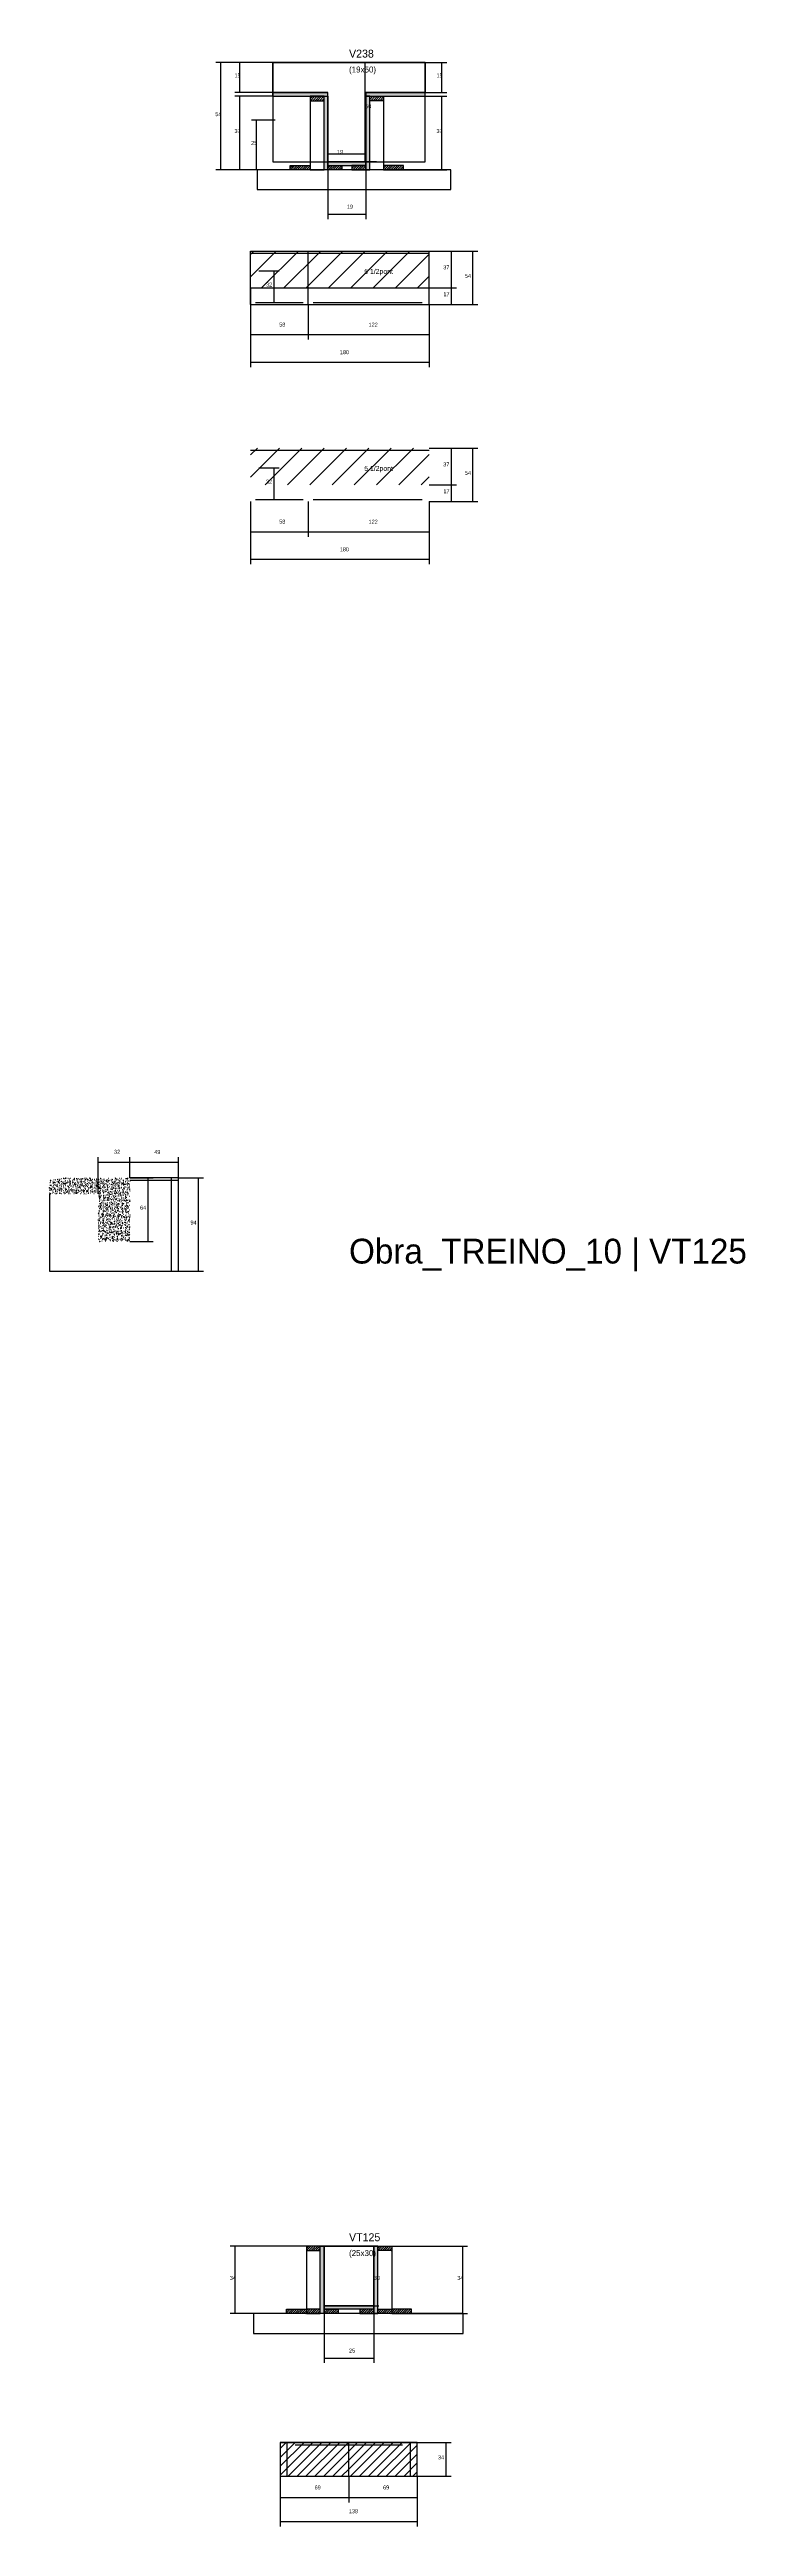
# Model space of a CAD drawing. Header units: metres. Extents: x -2848 to 22762, y -45195 to 1016.
# Drawn here: x 10898 to 11599, y -20082 to -17587 of the extents above; entities that cross this region are included whole.
import ezdxf

# ---------------------------------------------------------------- set-up
doc = ezdxf.new("R2010")
doc.units = ezdxf.units.M
for name, color, linetype in [('CONCRETO', 251, 'Continuous'), ('COTA', 4, 'Continuous'), ('Cota Seção (2x)', 4, 'Continuous'), ('Hachura', 253, 'Continuous'), ('LABEL_ID', 3, 'Continuous'), ('Madeira', 126, 'Continuous'), ('NOMENCLATURA', 7, 'Continuous'), ('Painéis', 200, 'Continuous'), ('REAPROVEITAMENTO', 251, 'Continuous'), ('SARR_2.2x7', 40, 'Continuous'), ('Texto Seção', 7, 'Continuous')]:
    doc.layers.add(name, color=color, linetype=linetype)

msp = doc.modelspace()

# ---------------------------------------------------------------- hatches: boundary and pattern name
at = {"layer": 'COTA'}
h = msp.add_hatch(dxfattribs=at)
h.set_pattern_fill('AR-CONC', scale=0.03)
h.paths.add_polyline_path([(10947.3, -18739.7), (10898.3, -18739.7), (10898.3, -18723.7), (10979.3, -18723.7), (10979.3, -18787.7), (10947.3, -18787.7)])
at = {"layer": 'Hachura'}
h = msp.add_hatch(color=8, dxfattribs=at)
h.dxf.hatch_style = 1
h.paths.add_polyline_path([(11178.8, -17634), (11178.8, -17630), (11178.8, -17630), (11123.2, -17630), (11123.2, -17630), (11123.2, -17634), (11123.2, -17634), (11178.8, -17634)])
h = msp.add_hatch(dxfattribs=at)
h.set_pattern_fill('ANSI31', scale=0.5)
h.paths.add_polyline_path([(11174.8, -17638.4), (11174.8, -17634), (11174.8, -17634), (11160.8, -17634), (11160.8, -17634), (11160.8, -17638.4), (11160.8, -17638.4), (11174.8, -17638.4)])
h = msp.add_hatch(color=8, dxfattribs=at)
h.dxf.hatch_style = 1
h.paths.add_polyline_path([(11174.8, -17634), (11178.8, -17634), (11178.8, -17634), (11178.8, -17708), (11178.8, -17708), (11174.8, -17708), (11174.8, -17708), (11174.8, -17634)])
h = msp.add_hatch(color=8, dxfattribs=at)
h.dxf.hatch_style = 1
h.paths.add_polyline_path([(11276.8, -17634), (11276.8, -17630), (11276.8, -17630), (11216.8, -17630), (11216.8, -17630), (11216.8, -17634), (11216.8, -17634), (11276.8, -17634)])
h = msp.add_hatch(color=8, dxfattribs=at)
h.dxf.hatch_style = 1
h.paths.add_polyline_path([(11220.8, -17634), (11216.8, -17634), (11216.8, -17634), (11216.8, -17708), (11216.8, -17708), (11220.8, -17708), (11220.8, -17708), (11220.8, -17634)])
h = msp.add_hatch(dxfattribs=at)
h.set_pattern_fill('ANSI31', scale=0.5)
h.paths.add_polyline_path([(11220.8, -17638.4), (11220.8, -17634), (11220.8, -17634), (11234.8, -17634), (11234.8, -17634), (11234.8, -17638.4), (11234.8, -17638.4), (11220.8, -17638.4)])
h = msp.add_hatch(dxfattribs=at)
h.set_pattern_fill('ANSI31', scale=0.5)
h.paths.add_polyline_path([(11140.8, -17708), (11140.8, -17703.6), (11140.8, -17703.6), (11160.8, -17703.6), (11160.8, -17703.6), (11160.8, -17708), (11160.8, -17708), (11140.8, -17708)])
h = msp.add_hatch(color=8, dxfattribs=at)
h.dxf.hatch_style = 1
h.paths.add_polyline_path([(11216.8, -17703.6), (11216.8, -17700), (11216.8, -17700), (11178.8, -17700), (11178.8, -17700), (11178.8, -17703.6), (11178.8, -17703.6), (11216.8, -17703.6)])
h = msp.add_hatch(dxfattribs=at)
h.set_pattern_fill('ANSI31', scale=0.5)
h.paths.add_polyline_path([(11178.8, -17708), (11178.8, -17703.6), (11178.8, -17703.6), (11192.8, -17703.6), (11192.8, -17703.6), (11192.8, -17708), (11192.8, -17708), (11178.8, -17708)])
h = msp.add_hatch(dxfattribs=at)
h.set_pattern_fill('ANSI31', scale=0.5)
h.paths.add_polyline_path([(11216.8, -17708), (11216.8, -17703.6), (11216.8, -17703.6), (11202.8, -17703.6), (11202.8, -17703.6), (11202.8, -17708), (11202.8, -17708), (11216.8, -17708)])
h = msp.add_hatch(dxfattribs=at)
h.set_pattern_fill('ANSI31', scale=0.5)
h.paths.add_polyline_path([(11254.8, -17708), (11254.8, -17703.6), (11254.8, -17703.6), (11234.8, -17703.6), (11234.8, -17703.6), (11234.8, -17708), (11234.8, -17708), (11254.8, -17708)])
h = msp.add_hatch(dxfattribs=at)
h.set_pattern_fill('ANSI31', scale=0.5)
h.paths.add_polyline_path([(11171, -19804.4), (11171, -19800), (11171, -19800), (11157, -19800), (11157, -19800), (11157, -19804.4), (11157, -19804.4), (11171, -19804.4)])
h = msp.add_hatch(color=8, dxfattribs=at)
h.dxf.hatch_style = 1
h.paths.add_polyline_path([(11171, -19800), (11175, -19800), (11175, -19800), (11175, -19868), (11175, -19868), (11171, -19868), (11171, -19868), (11171, -19800)])
h = msp.add_hatch(color=8, dxfattribs=at)
h.dxf.hatch_style = 1
h.paths.add_polyline_path([(11229, -19800), (11225, -19800), (11225, -19800), (11225, -19868), (11225, -19868), (11229, -19868), (11229, -19868), (11229, -19800)])
h = msp.add_hatch(dxfattribs=at)
h.set_pattern_fill('ANSI31', scale=0.5)
h.paths.add_polyline_path([(11229, -19804.4), (11229, -19800), (11229, -19800), (11243, -19800), (11243, -19800), (11243, -19804.4), (11243, -19804.4), (11229, -19804.4)])
h = msp.add_hatch(dxfattribs=at)
h.set_pattern_fill('ANSI31', scale=0.5)
h.paths.add_polyline_path([(11137, -19868), (11137, -19863.6), (11137, -19863.6), (11157, -19863.6), (11157, -19863.6), (11157, -19868), (11157, -19868), (11137, -19868)])
h = msp.add_hatch(dxfattribs=at)
h.set_pattern_fill('ANSI31', scale=0.5)
h.paths.add_polyline_path([(11171, -19868), (11171, -19863.6), (11171, -19863.6), (11157, -19863.6), (11157, -19863.6), (11157, -19868), (11157, -19868), (11171, -19868)])
h = msp.add_hatch(color=8, dxfattribs=at)
h.dxf.hatch_style = 1
h.paths.add_polyline_path([(11175, -19863.6), (11175, -19860), (11175, -19860), (11225, -19860), (11225, -19860), (11225, -19863.6), (11225, -19863.6), (11175, -19863.6)])
h = msp.add_hatch(dxfattribs=at)
h.set_pattern_fill('ANSI31', scale=0.5)
h.paths.add_polyline_path([(11175, -19868), (11175, -19863.6), (11175, -19863.6), (11189, -19863.6), (11189, -19863.6), (11189, -19868), (11189, -19868), (11175, -19868)])
h = msp.add_hatch(dxfattribs=at)
h.set_pattern_fill('ANSI31', scale=0.5)
h.paths.add_polyline_path([(11225, -19868), (11225, -19863.6), (11225, -19863.6), (11211, -19863.6), (11211, -19863.6), (11211, -19868), (11211, -19868), (11225, -19868)])
h = msp.add_hatch(dxfattribs=at)
h.set_pattern_fill('ANSI31', scale=0.5)
h.paths.add_polyline_path([(11229, -19868), (11229, -19863.6), (11229, -19863.6), (11243, -19863.6), (11243, -19863.6), (11243, -19868), (11243, -19868), (11229, -19868)])
h = msp.add_hatch(dxfattribs=at)
h.set_pattern_fill('ANSI31', scale=0.5)
h.paths.add_polyline_path([(11263, -19868), (11263, -19863.6), (11263, -19863.6), (11243, -19863.6), (11243, -19863.6), (11243, -19868), (11243, -19868), (11263, -19868)])
h = msp.add_hatch(dxfattribs=at)
h.set_pattern_fill('ANSI31', scale=2)
h.paths.add_polyline_path([(11199.8, -20031.8), (11199.8, -19997.8), (11130.7, -19997.8), (11130.7, -20031.8)])
h = msp.add_hatch(dxfattribs=at)
h.set_pattern_fill('ANSI31', scale=2)
h.paths.add_polyline_path([(11268.8, -20031.8), (11268.8, -19997.8), (11199.8, -19997.8), (11199.8, -20031.8)])
at = {"layer": 'REAPROVEITAMENTO'}
h = msp.add_hatch(dxfattribs=at)
h.set_pattern_fill('ANSI31', scale=5)
h.paths.add_polyline_path([(11100.7, -17826.9), (11280.7, -17826.9), (11280.7, -17826.9), (11280.7, -17789.9), (11280.7, -17789.9), (11100.7, -17789.9), (11100.7, -17789.9), (11100.7, -17826.9)])
h = msp.add_hatch(dxfattribs=at)
h.set_pattern_fill('ANSI31', scale=5)
h.paths.add_polyline_path([(11100.7, -18025.4), (11280.7, -18025.4), (11280.7, -18025.4), (11280.7, -17988.4), (11280.7, -17988.4), (11100.7, -17988.4), (11100.7, -17988.4), (11100.7, -18025.4)])

# ---------------------------------------------------------------- linework, layer by layer
at = {"layer": 'CONCRETO'}
for points in [[(11123.2, -17630), (11123.2, -17600), (11276.8, -17600), (11276.8, -17630), (11216.8, -17630), (11216.8, -17700), (11178.8, -17700), (11178.8, -17630)], [(11123.2, -17700), (11276.8, -17700), (11276.8, -17600), (11123.2, -17600)], [(11175, -19800), (11175, -19800), (11175, -19800), (11175, -19800), (11225, -19800), (11225, -19800), (11225, -19800), (11225, -19860), (11175, -19860), (11175, -19800)], [(11175, -19860), (11225, -19860), (11225, -19800), (11175, -19800)]]:
    msp.add_lwpolyline(points, close=True, dxfattribs=at)
at = {"layer": 'COTA'}
for p, q in [((11123.2, -17600), (11065.8, -17600)), ((11070.8, -17708), (11070.8, -17600)), ((11123.2, -17600), (11085.1, -17600)), ((11090.1, -17630), (11090.1, -17600)), ((11276.8, -17600), (11298.6, -17600)), ((11293.6, -17630), (11293.6, -17600)), ((11123.2, -17630), (11085.1, -17630)), ((11123.2, -17634), (11085.1, -17634)), ((11090.1, -17708), (11090.1, -17634)), ((11276.8, -17630), (11298.6, -17630)), ((11276.8, -17634), (11298.6, -17634)), ((11293.6, -17708), (11293.6, -17634)), ((11125.5, -17658), (11101.9, -17658)), ((11106.9, -17708), (11106.9, -17658)), ((11145.2, -17708), (11065.8, -17708)), ((11145.2, -17708), (11085.1, -17708)), ((11125.5, -17708), (11101.9, -17708)), ((11178.8, -17708), (11178.8, -17757.7)), ((11216.8, -17708), (11216.8, -17757.7)), ((11250.4, -17708), (11298.6, -17708)), ((11178.8, -17752.7), (11216.8, -17752.7)), ((11280.7, -17789.9), (11329.8, -17789.9)), ((11280.7, -17789.9), (11308.2, -17789.9)), ((11303.2, -17826.9), (11303.2, -17789.9)), ((11324.8, -17843.9), (11324.8, -17789.9)), ((11100.7, -17826.9), (11100.7, -17907)), ((11280.7, -17826.9), (11308.2, -17826.9)), ((11100.7, -17843.9), (11100.7, -17879.1)), ((11158.7, -17843.9), (11158.7, -17879.1)), ((11158.7, -17843.9), (11158.7, -17879.1)), ((11280.7, -17843.9), (11280.7, -17879.1)), ((11280.7, -17843.9), (11280.7, -17907)), ((11280.7, -17843.9), (11329.8, -17843.9)), ((11100.7, -17874.1), (11158.7, -17874.1)), ((11158.7, -17874.1), (11280.7, -17874.1)), ((11100.7, -17902), (11280.7, -17902)), ((11280.7, -17988.4), (11329.8, -17988.4)), ((11280.7, -17988.4), (11308.2, -17988.4)), ((11303.2, -18025.4), (11303.2, -17988.4)), ((11324.8, -18042.4), (11324.8, -17988.4)), ((11100.7, -18042.4), (11100.7, -18077.7)), ((11100.7, -18042.4), (11100.7, -18105.5)), ((11158.7, -18042.4), (11158.7, -18077.7)), ((11158.7, -18042.4), (11158.7, -18077.7)), ((11280.7, -18025.4), (11308.2, -18025.4)), ((11280.7, -18042.4), (11280.7, -18077.7)), ((11280.7, -18042.4), (11280.7, -18105.5)), ((11280.7, -18042.4), (11329.8, -18042.4)), ((11100.7, -18072.7), (11158.7, -18072.7)), ((11158.7, -18072.7), (11280.7, -18072.7)), ((11100.7, -18100.5), (11280.7, -18100.5)), ((10947.3, -18739.7), (10947.3, -18702.7)), ((10947.3, -18707.7), (10979.3, -18707.7)), ((10979.3, -18723.7), (10979.3, -18702.7)), ((10979.3, -18723.7), (10979.3, -18702.7)), ((10979.3, -18707.7), (11028.3, -18707.7)), ((11028.3, -18723.7), (11028.3, -18702.7)), ((10979.3, -18723.7), (11002.6, -18723.7)), ((10997.6, -18787.7), (10997.6, -18723.7)), ((11028.3, -18723.7), (11053.4, -18723.7)), ((11048.4, -18817.7), (11048.4, -18723.7)), ((10979.3, -18787.7), (11002.6, -18787.7)), ((11028.3, -18817.7), (11053.4, -18817.7)), ((11175, -19800), (11080.4, -19800)), ((11085.4, -19868), (11085.4, -19800)), ((11243, -19800), (11319.5, -19800)), ((11314.5, -19868), (11314.5, -19800)), ((11175, -19863.6), (11175, -19917.7)), ((11225, -19863.6), (11225, -19917.7)), ((11137, -19868), (11080.4, -19868)), ((11263, -19868), (11319.5, -19868)), ((11175, -19912.7), (11225, -19912.7)), ((11268.8, -19997.8), (11302.8, -19997.8)), ((11297.8, -20031.8), (11297.8, -19997.8)), ((11130.7, -20031.8), (11130.7, -20082.4)), ((11130.7, -20031.8), (11130.7, -20058.2)), ((11199.8, -20031.8), (11199.8, -20058.2)), ((11199.8, -20031.8), (11199.8, -20058.2)), ((11268.8, -20031.8), (11302.8, -20031.8)), ((11268.8, -20031.8), (11268.8, -20082.4)), ((11268.8, -20031.8), (11268.8, -20058.2)), ((11130.7, -20053.2), (11199.8, -20053.2)), ((11199.8, -20053.2), (11268.8, -20053.2)), ((11130.7, -20077.4), (11268.8, -20077.4))]:
    msp.add_line(p, q, dxfattribs=at)
at = {"layer": 'Cota Seção (2x)'}
for p, q in [((11227.8, -17600), (11211.3, -17600)), ((11216.3, -17700), (11216.3, -17600)), ((11178.8, -17708), (11178.8, -17687)), ((11178.8, -17692), (11216.8, -17692)), ((11216.8, -17708), (11216.8, -17687)), ((11227.8, -17700), (11211.3, -17700)), ((11109.2, -17809.7), (11129.7, -17809.7)), ((11124.7, -17841.7), (11124.7, -17809.7)), ((11109.2, -17841.7), (11129.7, -17841.7)), ((11280.7, -17826.9), (11308.2, -17826.9)), ((11303.2, -17843.9), (11303.2, -17826.9)), ((11280.7, -17843.9), (11308.2, -17843.9)), ((11109.2, -18008.2), (11129.7, -18008.2)), ((11124.7, -18040.2), (11124.7, -18008.2)), ((11109.2, -18040.2), (11129.7, -18040.2)), ((11280.7, -18025.4), (11308.2, -18025.4)), ((11280.7, -18042.4), (11308.2, -18042.4)), ((11303.2, -18042.4), (11303.2, -18025.4)), ((11225, -19860), (11225, -19800)), ((11225, -19800), (11230, -19800)), ((11225, -19860), (11230, -19860))]:
    msp.add_line(p, q, dxfattribs=at)
at = {"layer": 'Madeira'}
for points in [[(11174.8, -17638.4), (11174.8, -17634), (11160.8, -17634), (11160.8, -17638.4)], [(11174.8, -17634), (11160.8, -17634), (11160.8, -17708), (11174.8, -17708)], [(11220.8, -17638.4), (11220.8, -17634), (11234.8, -17634), (11234.8, -17638.4)], [(11220.8, -17634), (11234.8, -17634), (11234.8, -17708), (11220.8, -17708)], [(11107.3, -17728), (11302.5, -17728), (11302.5, -17708), (11107.3, -17708)], [(11140.8, -17708), (11140.8, -17703.6), (11160.8, -17703.6), (11160.8, -17708)], [(11178.8, -17708), (11178.8, -17703.6), (11192.8, -17703.6), (11192.8, -17708)], [(11216.8, -17708), (11216.8, -17703.6), (11202.8, -17703.6), (11202.8, -17708)], [(11254.8, -17708), (11254.8, -17703.6), (11234.8, -17703.6), (11234.8, -17708)], [(11171, -19804.4), (11171, -19800), (11157, -19800), (11157, -19804.4)], [(11171, -19800), (11157, -19800), (11157, -19868), (11171, -19868)], [(11229, -19804.4), (11229, -19800), (11243, -19800), (11243, -19804.4)], [(11229, -19800), (11243, -19800), (11243, -19868), (11229, -19868)], [(11137, -19868), (11137, -19863.6), (11157, -19863.6), (11157, -19868)], [(11171, -19868), (11171, -19863.6), (11157, -19863.6), (11157, -19868)], [(11175, -19868), (11175, -19863.6), (11189, -19863.6), (11189, -19868)], [(11225, -19868), (11225, -19863.6), (11211, -19863.6), (11211, -19868)], [(11229, -19868), (11229, -19863.6), (11243, -19863.6), (11243, -19868)], [(11263, -19868), (11263, -19863.6), (11243, -19863.6), (11243, -19868)], [(11103.6, -19888), (11315.1, -19888), (11315.1, -19868), (11103.6, -19868)]]:
    msp.add_lwpolyline(points, close=True, dxfattribs=at)
at = {"layer": 'Painéis'}
for p, q in [((11123.2, -17630), (11178.8, -17630)), ((11123.2, -17634), (11123.2, -17630)), ((11178.8, -17634), (11178.8, -17630)), ((11178.8, -17708), (11178.8, -17634)), ((11216.8, -17630), (11276.8, -17630)), ((11216.8, -17634), (11216.8, -17630)), ((11216.8, -17708), (11216.8, -17634)), ((11276.8, -17634), (11276.8, -17630)), ((11178.8, -17700), (11216.8, -17700)), ((11178.8, -17703.6), (11178.8, -17700)), ((11216.8, -17703.6), (11216.8, -17700)), ((11100.7, -17789.9), (11280.7, -17789.9)), ((11100.7, -17826.9), (11100.7, -17789.9)), ((11158.7, -17826.9), (11158.7, -17789.9)), ((11280.7, -17826.9), (11280.7, -17789.9)), ((11100.7, -17826.9), (11280.7, -17826.9)), ((11100.7, -17843.9), (11100.7, -17826.9)), ((11158.7, -17843.9), (11158.7, -17826.9)), ((11280.7, -17843.9), (11280.7, -17826.9)), ((11100.7, -17843.9), (11280.7, -17843.9)), ((11175, -19868), (11175, -19800)), ((11225, -19868), (11225, -19800)), ((11175, -19860), (11225, -19860)), ((11175, -19863.6), (11175, -19860)), ((11225, -19863.6), (11225, -19860)), ((11130.7, -19997.8), (11268.8, -19997.8)), ((11199.8, -20031.8), (11199.8, -19997.8)), ((11268.8, -20031.8), (11268.8, -19997.8)), ((11130.7, -20031.8), (11268.8, -20031.8))]:
    msp.add_line(p, q, dxfattribs=at)
for points in [[(11178.8, -17634), (11178.8, -17630), (11123.2, -17630), (11123.2, -17634)], [(11174.8, -17634), (11178.8, -17634), (11178.8, -17708), (11174.8, -17708)], [(11276.8, -17634), (11276.8, -17630), (11216.8, -17630), (11216.8, -17634)], [(11220.8, -17634), (11216.8, -17634), (11216.8, -17708), (11220.8, -17708)], [(11216.8, -17703.6), (11216.8, -17700), (11178.8, -17700), (11178.8, -17703.6)], [(11171, -19800), (11175, -19800), (11175, -19868), (11171, -19868)], [(11229, -19800), (11225, -19800), (11225, -19868), (11229, -19868)], [(11175, -19863.6), (11175, -19860), (11225, -19860), (11225, -19863.6)], [(11130.7, -20031.8), (11268.8, -20031.8), (11268.8, -19997.8), (11130.7, -19997.8)]]:
    msp.add_lwpolyline(points, close=True, dxfattribs=at)
msp.add_lwpolyline([(10898.3, -18739.7), (10898.3, -18817.7), (11028.3, -18817.7), (11028.3, -18723.7), (10979.3, -18723.7)], dxfattribs=at)
at = {"layer": 'SARR_2.2x7'}
for p, q in [((11100.7, -17792.1), (11158.7, -17792.1)), ((11158.7, -17792.1), (11280.7, -17792.1)), ((11105.7, -17841.7), (11153.7, -17841.7)), ((11163.7, -17841.7), (11273.7, -17841.7)), ((11100.7, -17990.6), (11158.7, -17990.6)), ((11158.7, -17990.6), (11280.7, -17990.6)), ((11105.7, -18040.2), (11153.7, -18040.2)), ((11163.7, -18040.2), (11273.7, -18040.2)), ((10979.3, -18725.9), (11028.3, -18725.9)), ((11021.3, -18817.7), (11021.3, -18723.7)), ((11137.7, -20031.8), (11137.7, -19997.8)), ((11145.7, -20000), (11199.8, -20000)), ((11199.8, -20000), (11253.8, -20000)), ((11261.8, -20031.8), (11261.8, -19997.8))]:
    msp.add_line(p, q, dxfattribs=at)

# ---------------------------------------------------------------- texts
at = {"layer": 'COTA'}
for s, p in [('15', (11084.6, -17615)), ('15', (11288.1, -17615)), ('54', (11065.3, -17654)), ('37', (11084.6, -17671)), ('37', (11288.1, -17671)), ('25', (11101.4, -17683)), ('19', (11197.8, -17747.2)), ('37', (11294.9, -17808.4)), ('54', (11316.7, -17816.9)), ('58', (11129.7, -17866)), ('122', (11219.7, -17866.1)), ('180', (11190.7, -17893.8)), ('37', (11294.9, -18006.9)), ('54', (11316.7, -18015.4)), ('58', (11129.7, -18064.5)), ('122', (11219.7, -18064.6)), ('180', (11190.7, -18092.4)), ('32', (10963.3, -18699.4)), ('49', (11003.8, -18699.6)), ('64', (10989.5, -18755.7)), ('94', (11040.3, -18770.7)), ('34', (11079.9, -19834)), ('34', (11309, -19834)), ('25', (11200, -19907.2)), ('34', (11289.6, -20014.8)), ('69', (11165.3, -20045.1)), ('69', (11234.3, -20045.1)), ('138', (11199.8, -20069.1))]:
    msp.add_text(s, height=4, dxfattribs=at).set_placement(p)
at = {"layer": 'Cota Seção (2x)'}
for s, p in [('50', (11216.3, -17646)), ('19', (11187.8, -17692)), ('32', (11116.4, -17825.7)), ('17', (11295.1, -17835.4)), ('32', (11116.4, -18024.2)), ('17', (11295.1, -18033.9)), ('30', (11225, -19834))]:
    msp.add_text(s, height=4, dxfattribs=at).set_placement(p)
at = {"layer": 'LABEL_ID'}
msp.add_text('Obra_TREINO_10 | VT125', height=25, dxfattribs=at).set_placement((11200, -18810))
at = {"layer": 'NOMENCLATURA'}
for p in [(11215.4, -17812.9), (11215.4, -18011.4)]:
    msp.add_text('5 1/2pont', height=5, dxfattribs=at).set_placement(p)
at = {"layer": 'Texto Seção'}
for s, height, p in [('V238', 8, (11200, -17595)), ('(19x50)', 6, (11200, -17610)), ('VT125', 8, (11200, -19795)), ('(25x30)', 6, (11200, -19810))]:
    msp.add_text(s, height=height, dxfattribs=at).set_placement(p)

doc.saveas('drawing.dxf')
